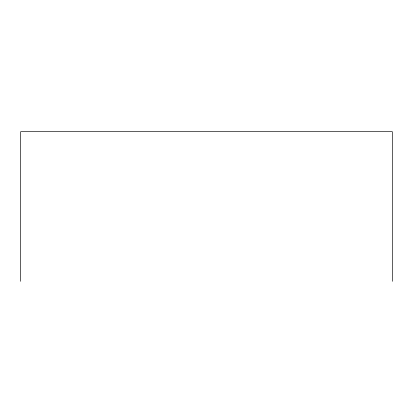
<?xml version="1.0" encoding="UTF-8"?>
<svg xmlns="http://www.w3.org/2000/svg" width="413" height="413" viewBox="0 0 413 413"><rect width="100%" height="100%" fill="white"/><g stroke="black" fill="none" stroke-linecap="round" stroke-linejoin="round"><path stroke-width="0.62" d="M392.35 281.31L392.35 131.69L20.65 131.69L20.65 281.31"/></g></svg>
